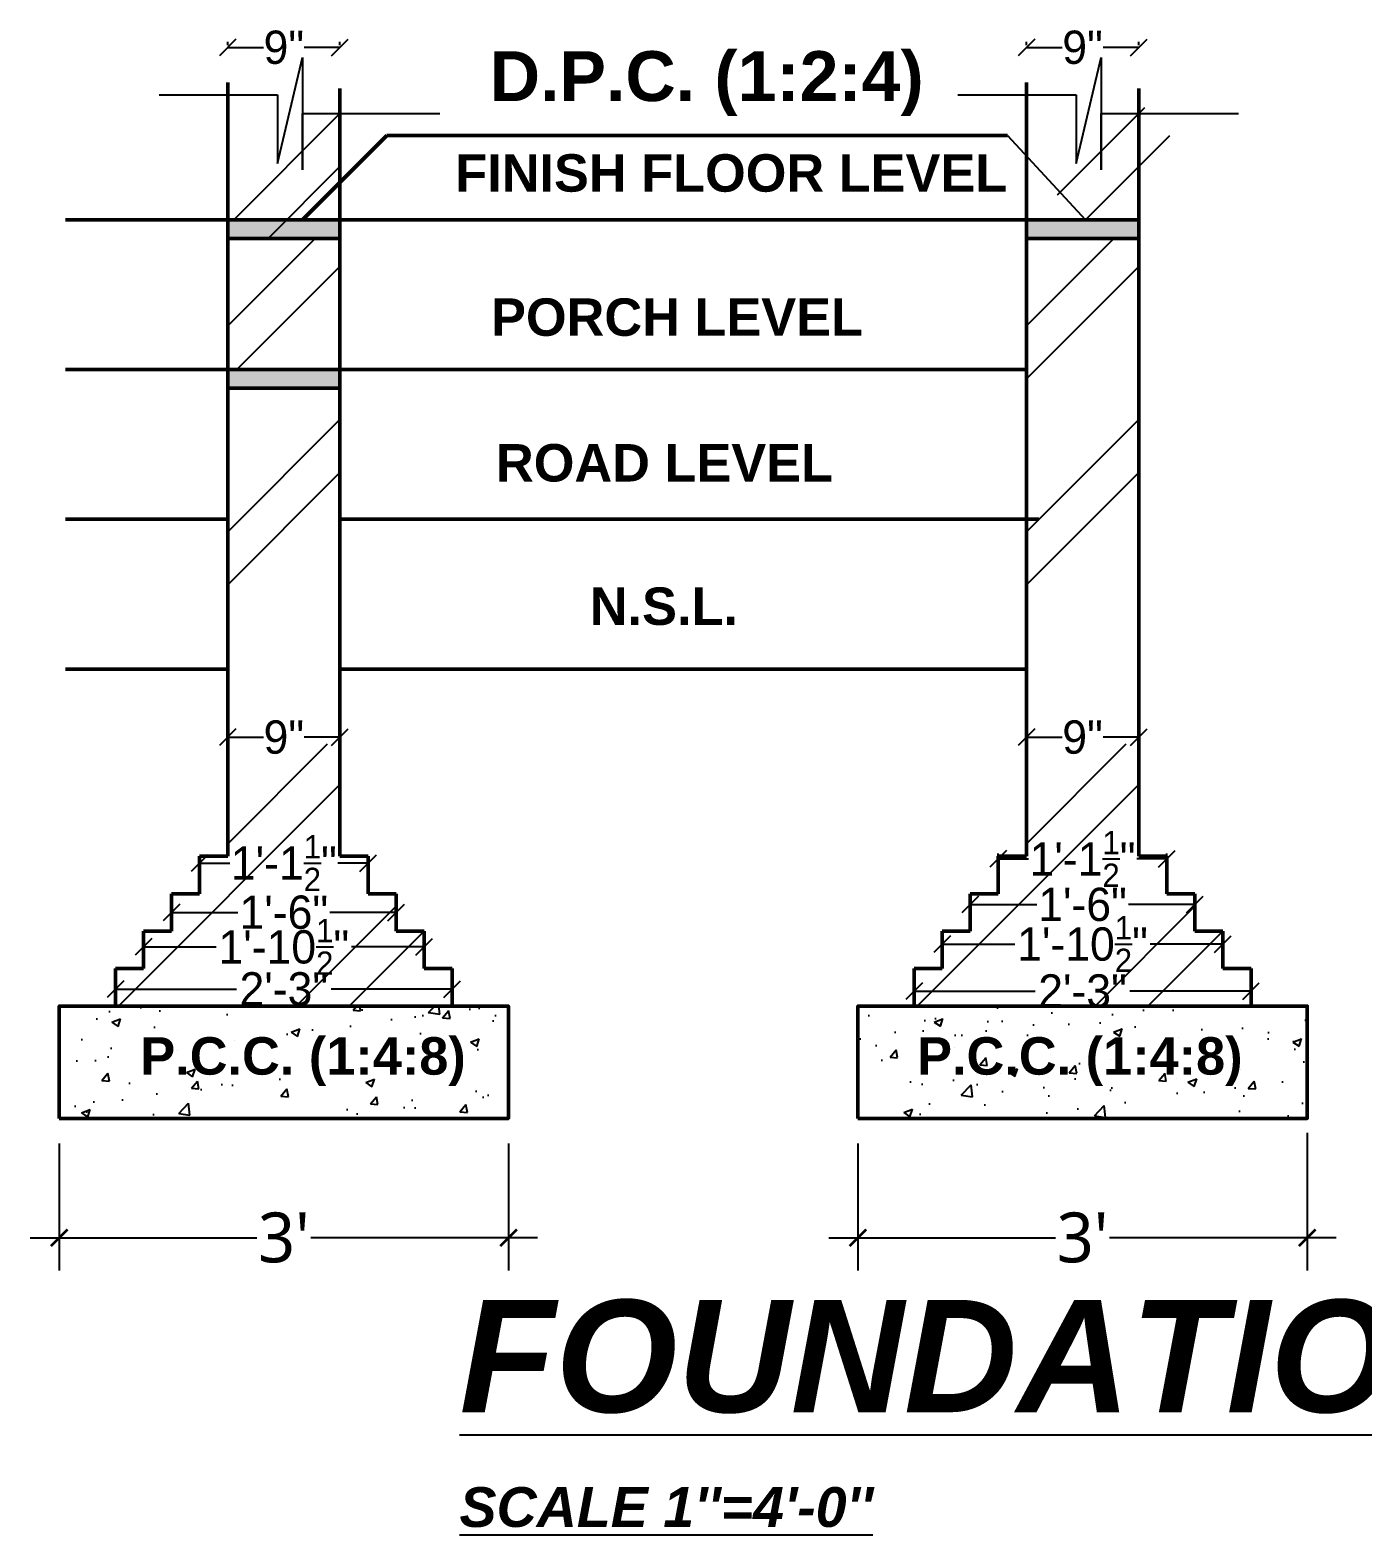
# Model space of a CAD drawing. Header units: millimetres. Extents: x -1636 to 265439, y -57189 to 32701.
# Drawn here: x 2850.5 to 3090.8, y 793.9 to 1065.2 of the extents above; entities that cross this region are included whole.
import ezdxf

# ---------------------------------------------------------------- set-up
doc = ezdxf.new("R2010")
doc.units = ezdxf.units.MM
for name, color, linetype in [('Dimensions', 7, 'Continuous'), ('Hatch', 22, 'Continuous'), ('Rechrge pit', 7, 'Continuous'), ('Text', 170, 'Continuous')]:
    doc.layers.add(name, color=color, linetype=linetype)
doc.layers.add('WALL', color=5, linetype='Continuous', lineweight=50)
doc.layers.add('WINDOW', color=2, linetype='Continuous', lineweight=25)
doc.styles.add('style1', font='trebucbd.ttf', dxfattribs={"height": 9})
doc.styles.add('style4', font='arial.ttf')
doc.dimstyles.get("Standard").update_dxf_attribs({"dimtxt": 9, "dimasz": 12, "dimexe": 2, "dimexo": 0.5, "dimgap": 0.09, "dimtad": 0, "dimtih": 1, "dimtoh": 1, "dimdec": 3, "dimzin": 0, "dimdsep": 46, "dimlunit": 4, "dimtxsty": 'Standard', "dimblk": 'OBLIQUE', "dimcen": 0.09, "dimadec": 0, "dimazin": 0, "dimtfac": 1, "dimtdec": 3, "dimtofl": 0, "dimtmove": 0, "dimatfit": 3, "dimldrblk": 'OBLIQUE', "dimfxl": 0, "dimtolj": 1, "dimtzin": 0, "dimarcsym": 0})
doc.dimstyles.new('style1', dxfattribs={"dimtxt": 9, "dimasz": 6.8125, "dimexe": 5.8675, "dimexo": 4.5625, "dimgap": 0.5625, "dimtad": 0, "dimdec": 1, "dimzin": 0, "dimdsep": 46, "dimlunit": 4, "dimtxsty": 'style1', "dimblk": 'ARCHTICK', "dimcen": 0.2775, "dimdle": 5.25, "dimclrd": 256, "dimazin": 0, "dimtfac": 1, "dimtdec": 1, "dimtofl": 0, "dimtmove": 1, "dimatfit": 3, "dimldrblk": 'ARCHTICK', "dimfxl": 0, "dimtolj": 1, "dimtzin": 0, "dimlwd": -1, "dimarcsym": 0})
pattern_1 = [(50, (9168.862, 91.049), (16.138354, -1.411923), [1.6875, -18.5625]), (355, (9168.862, 91.049), (-3.121905, 16.924323), [1.35, -14.85]), (100.4514, (9170.207, 90.931), (13.01646, 15.51239), [1.434154, -15.775698]), (46.1842, (9168.862, 95.549), (24.012924, -3.72418), [2.53125, -27.84375]), (96.6356, (9170.863, 95.238), (21.02991, 21.91765), [2.15123, -23.66354]), (351.1842, (9168.862, 95.549), (21.02989, 21.91767), [2.025, -22.275]), (21, (9171.112, 94.424), (13.43041, -9.058925), [1.6875, -18.5625]), (326, (9171.112, 94.424), (5.474595, 16.315876), [1.35, -14.85]), (71.4514, (9172.231, 93.669), (18.90501, 7.256936), [1.434154, -15.775698]), (37.5, (9168.862, 91.0486), (0.273597, 7.4901117), [0, -14.67, 0, -15.075, 0, -14.90625]), (7.5, (9168.862, 91.049), (5.919065, 8.874264), [0, -8.595, 0, -14.3325, 0, -5.68125]), (327.5, (9163.8444, 91.0486), (12.011005, -0.5074846), [0, -5.625, 0, -17.55, 0, -23.2875]), (317.5, (9161.594, 91.049), (13.121689, 2.252362), [0, -7.3125, 0, -11.655, 0, -16.5375])]

# ---------------------------------------------------------------- blocks, each defined once
blk = doc.blocks.new('_ArchTick')
at = {"color": 0, "linetype": 'ByBlock', "const_width": 0.15}
blk.add_lwpolyline([(-0.5, -0.5), (0.5, 0.5)], dxfattribs=at)
blk = doc.blocks.new('*D163')
at = {"layer": 'Defpoints', "color": 0, "ltscale": 22.5}
for p in [(3385.24, 3097.05), (3466.24, 3097.05), (3466.24, 3075.52)]:
    blk.add_point(p, dxfattribs=at)
at = {"layer": 'Dimensions', "color": 0, "lineweight": -2, "ltscale": 22.5}
for p, q in [((3385.24, 3092.49), (3385.24, 3069.65)), ((3466.24, 3092.49), (3466.24, 3069.65))]:
    blk.add_line(p, q, dxfattribs=at)
at = {"layer": 'Dimensions', "ltscale": 22.5}
for p, q in [((3379.99, 3075.52), (3420.86, 3075.52)), ((3471.49, 3075.52), (3430.62, 3075.52))]:
    blk.add_line(p, q, dxfattribs=at)
at = {"layer": 'Dimensions', "ltscale": 22.5, "xscale": 3, "yscale": 3, "zscale": 3, "rotation": 180}
blk.add_blockref('_ArchTick', (3385.24, 3075.52), dxfattribs=at)
at = {"layer": 'Dimensions', "ltscale": 22.5, "xscale": 3, "yscale": 3, "zscale": 3}
blk.add_blockref('_ArchTick', (3466.24, 3075.52), dxfattribs=at)
at = {"layer": 'Dimensions', "color": 0, "ltscale": 22.5, "insert": (3425.74, 3075.52), "char_height": 9, "attachment_point": 5, "style": 'style1'}
blk.add_mtext("\\A1;3'", dxfattribs=at)
blk = doc.blocks.new('*D164')
at = {"layer": 'Defpoints', "color": 0, "ltscale": 22.5}
for p in [(3610.24, 3099), (3529.24, 3097.05), (3610.24, 3075.52)]:
    blk.add_point(p, dxfattribs=at)
at = {"layer": 'Dimensions', "color": 0, "lineweight": -2, "ltscale": 22.5}
for p, q in [((3529.24, 3092.49), (3529.24, 3069.65)), ((3610.24, 3094.44), (3610.24, 3069.65))]:
    blk.add_line(p, q, dxfattribs=at)
at = {"layer": 'Dimensions', "ltscale": 22.5}
for p, q in [((3523.99, 3075.52), (3564.86, 3075.52)), ((3615.49, 3075.52), (3574.62, 3075.52))]:
    blk.add_line(p, q, dxfattribs=at)
at = {"layer": 'Dimensions', "ltscale": 22.5, "xscale": 3, "yscale": 3, "zscale": 3, "rotation": 180}
blk.add_blockref('_ArchTick', (3529.24, 3075.52), dxfattribs=at)
at = {"layer": 'Dimensions', "ltscale": 22.5, "xscale": 3, "yscale": 3, "zscale": 3}
blk.add_blockref('_ArchTick', (3610.24, 3075.52), dxfattribs=at)
at = {"layer": 'Dimensions', "color": 0, "ltscale": 22.5, "insert": (3569.74, 3075.52), "char_height": 9, "attachment_point": 5, "style": 'style1'}
blk.add_mtext("\\A1;3'", dxfattribs=at)
blk = doc.blocks.new('_Oblique')
at = {"color": 0, "linetype": 'ByBlock', "lineweight": -2}
blk.add_line((-0.5, -0.5), (0.5, 0.5), dxfattribs=at)
blk = doc.blocks.new('*D168')
at = {"layer": 'Defpoints', "color": 0}
for p in [(3435.86, 3165.74), (3415.61, 3165.67), (3435.86, 3165.67)]:
    blk.add_point(p, dxfattribs=at)
at = {"layer": 'Dimensions', "color": 0, "lineweight": -2}
for p, q in [((3415.61, 3166.17), (3415.61, 3166.74)), ((3415.61, 3165.74), (3422.05, 3165.74)), ((3435.86, 3165.74), (3429.43, 3165.74)), ((3435.86, 3166.17), (3435.86, 3166.74))]:
    blk.add_line(p, q, dxfattribs=at)
at = {"layer": 'Dimensions', "color": 0, "lineweight": -2, "xscale": 3, "yscale": 3, "zscale": 3, "rotation": 180}
blk.add_blockref('_Oblique', (3415.61, 3165.74), dxfattribs=at)
at = {"layer": 'Dimensions', "color": 0, "lineweight": -2, "xscale": 3, "yscale": 3, "zscale": 3}
blk.add_blockref('_Oblique', (3435.86, 3165.74), dxfattribs=at)
at = {"layer": 'Dimensions', "color": 0, "insert": (3425.74, 3165.74), "char_height": 9, "attachment_point": 5}
blk.add_mtext('\\A1;{\\H0.6667x;9"}', dxfattribs=at)
blk = doc.blocks.new('*D169')
at = {"layer": 'Defpoints', "color": 0}
for p in [(3410.55, 3142.99), (3440.92, 3143.06), (3440.92, 3142.99)]:
    blk.add_point(p, dxfattribs=at)
at = {"layer": 'Dimensions', "color": 0, "lineweight": -2}
for p, q in [((3410.55, 3143.49), (3410.55, 3144.06)), ((3440.92, 3143.49), (3440.92, 3144.06)), ((3410.55, 3143.06), (3415.98, 3143.06)), ((3440.92, 3143.06), (3435.5, 3143.06))]:
    blk.add_line(p, q, dxfattribs=at)
at = {"layer": 'Dimensions', "color": 0, "lineweight": -2, "xscale": 3, "yscale": 3, "zscale": 3, "rotation": 180}
blk.add_blockref('_Oblique', (3410.55, 3143.06), dxfattribs=at)
at = {"layer": 'Dimensions', "color": 0, "lineweight": -2, "xscale": 3, "yscale": 3, "zscale": 3}
blk.add_blockref('_Oblique', (3440.92, 3143.06), dxfattribs=at)
at = {"layer": 'Dimensions', "color": 0, "insert": (3425.74, 3143.06), "char_height": 9, "attachment_point": 5}
blk.add_mtext('\\A1;{\\H0.6667x;1\'-1\\H0.7x;\\S1/2;\\H1.429x;"}', dxfattribs=at)
blk = doc.blocks.new('*D170')
at = {"layer": 'Defpoints', "color": 0}
for p in [(3405.49, 3134.17), (3445.99, 3134.24), (3445.99, 3134.17)]:
    blk.add_point(p, dxfattribs=at)
at = {"layer": 'Dimensions', "color": 0, "lineweight": -2}
for p, q in [((3405.49, 3134.67), (3405.49, 3135.17)), ((3405.49, 3134.17), (3417.47, 3134.17)), ((3445.99, 3134.17), (3434.01, 3134.17)), ((3445.99, 3133.74), (3445.99, 3133.17))]:
    blk.add_line(p, q, dxfattribs=at)
at = {"layer": 'Dimensions', "color": 0, "lineweight": -2, "xscale": 3, "yscale": 3, "zscale": 3, "rotation": 180}
blk.add_blockref('_Oblique', (3405.49, 3134.17), dxfattribs=at)
at = {"layer": 'Dimensions', "color": 0, "lineweight": -2, "xscale": 3, "yscale": 3, "zscale": 3}
blk.add_blockref('_Oblique', (3445.99, 3134.17), dxfattribs=at)
at = {"layer": 'Dimensions', "color": 0, "insert": (3425.74, 3134.17), "char_height": 9, "attachment_point": 5}
blk.add_mtext('\\A1;{\\H0.6667x;1\'-6"}', dxfattribs=at)
blk = doc.blocks.new('*D171')
at = {"layer": 'Defpoints', "color": 0}
for p in [(3400.42, 3127.9), (3451.05, 3127.96), (3451.05, 3127.9)]:
    blk.add_point(p, dxfattribs=at)
at = {"layer": 'Dimensions', "color": 0, "lineweight": -2}
for p, q in [((3400.42, 3128.4), (3400.42, 3128.96)), ((3400.42, 3127.96), (3413.55, 3127.96)), ((3451.05, 3127.96), (3437.92, 3127.96)), ((3451.05, 3128.4), (3451.05, 3128.96))]:
    blk.add_line(p, q, dxfattribs=at)
at = {"layer": 'Dimensions', "color": 0, "lineweight": -2, "xscale": 3, "yscale": 3, "zscale": 3, "rotation": 180}
blk.add_blockref('_Oblique', (3400.42, 3127.96), dxfattribs=at)
at = {"layer": 'Dimensions', "color": 0, "lineweight": -2, "xscale": 3, "yscale": 3, "zscale": 3}
blk.add_blockref('_Oblique', (3451.05, 3127.96), dxfattribs=at)
at = {"layer": 'Dimensions', "color": 0, "insert": (3425.74, 3127.96), "char_height": 9, "attachment_point": 5}
blk.add_mtext('\\A1;{\\H0.6667x;1\'-10\\H0.7x;\\S1/2;\\H1.429x;"}', dxfattribs=at)
blk = doc.blocks.new('*D172')
at = {"layer": 'Defpoints', "color": 0}
for p in [(3395.36, 3120.35), (3456.11, 3120.35), (3456.11, 3120.35)]:
    blk.add_point(p, dxfattribs=at)
at = {"layer": 'Dimensions', "color": 0, "lineweight": -2}
for p, q in [((3395.36, 3120.85), (3395.36, 3121.35)), ((3395.36, 3120.35), (3417.2, 3120.35)), ((3456.11, 3120.35), (3434.27, 3120.35)), ((3456.11, 3120.85), (3456.11, 3121.35))]:
    blk.add_line(p, q, dxfattribs=at)
at = {"layer": 'Dimensions', "color": 0, "lineweight": -2, "xscale": 3, "yscale": 3, "zscale": 3, "rotation": 180}
blk.add_blockref('_Oblique', (3395.36, 3120.35), dxfattribs=at)
at = {"layer": 'Dimensions', "color": 0, "lineweight": -2, "xscale": 3, "yscale": 3, "zscale": 3}
blk.add_blockref('_Oblique', (3456.11, 3120.35), dxfattribs=at)
at = {"layer": 'Dimensions', "color": 0, "insert": (3425.74, 3120.35), "char_height": 9, "attachment_point": 5}
blk.add_mtext('\\A1;{\\H0.6667x;2\'-3"}', dxfattribs=at)
blk = doc.blocks.new('*D173')
at = {"layer": 'Defpoints', "color": 0}
for p in [(3415.61, 3290.03), (3435.86, 3290.09), (3435.86, 3290.03)]:
    blk.add_point(p, dxfattribs=at)
at = {"layer": 'Dimensions', "color": 0, "lineweight": -2}
for p, q in [((3415.61, 3290.53), (3415.61, 3291.09)), ((3435.86, 3290.53), (3435.86, 3291.09)), ((3415.61, 3290.09), (3422.05, 3290.09)), ((3435.86, 3290.09), (3429.43, 3290.09))]:
    blk.add_line(p, q, dxfattribs=at)
at = {"layer": 'Dimensions', "color": 0, "lineweight": -2, "xscale": 3, "yscale": 3, "zscale": 3, "rotation": 180}
blk.add_blockref('_Oblique', (3415.61, 3290.09), dxfattribs=at)
at = {"layer": 'Dimensions', "color": 0, "lineweight": -2, "xscale": 3, "yscale": 3, "zscale": 3}
blk.add_blockref('_Oblique', (3435.86, 3290.09), dxfattribs=at)
at = {"layer": 'Dimensions', "color": 0, "insert": (3425.74, 3290.09), "char_height": 9, "attachment_point": 5}
blk.add_mtext('\\A1;{\\H0.6667x;9"}', dxfattribs=at)
blk = doc.blocks.new('*D174')
at = {"layer": 'Defpoints', "color": 0}
for p in [(3579.86, 3165.74), (3559.61, 3165.67), (3579.86, 3165.67)]:
    blk.add_point(p, dxfattribs=at)
at = {"layer": 'Dimensions', "color": 0, "lineweight": -2}
for p, q in [((3559.61, 3166.17), (3559.61, 3166.74)), ((3559.61, 3165.74), (3566.05, 3165.74)), ((3579.86, 3165.74), (3573.43, 3165.74)), ((3579.86, 3166.17), (3579.86, 3166.74))]:
    blk.add_line(p, q, dxfattribs=at)
at = {"layer": 'Dimensions', "color": 0, "lineweight": -2, "xscale": 3, "yscale": 3, "zscale": 3, "rotation": 180}
blk.add_blockref('_Oblique', (3559.61, 3165.74), dxfattribs=at)
at = {"layer": 'Dimensions', "color": 0, "lineweight": -2, "xscale": 3, "yscale": 3, "zscale": 3}
blk.add_blockref('_Oblique', (3579.86, 3165.74), dxfattribs=at)
at = {"layer": 'Dimensions', "color": 0, "insert": (3569.74, 3165.74), "char_height": 9, "attachment_point": 5}
blk.add_mtext('\\A1;{\\H0.6667x;9"}', dxfattribs=at)
blk = doc.blocks.new('*D175')
at = {"layer": 'Defpoints', "color": 0}
for p in [(3554.55, 3143.74), (3584.92, 3143.81), (3584.92, 3143.74)]:
    blk.add_point(p, dxfattribs=at)
at = {"layer": 'Dimensions', "color": 0, "lineweight": -2}
for p, q in [((3554.55, 3144.24), (3554.55, 3144.81)), ((3584.92, 3144.24), (3584.92, 3144.81)), ((3554.55, 3143.81), (3559.98, 3143.81)), ((3584.92, 3143.81), (3579.5, 3143.81))]:
    blk.add_line(p, q, dxfattribs=at)
at = {"layer": 'Dimensions', "color": 0, "lineweight": -2, "xscale": 3, "yscale": 3, "zscale": 3, "rotation": 180}
blk.add_blockref('_Oblique', (3554.55, 3143.81), dxfattribs=at)
at = {"layer": 'Dimensions', "color": 0, "lineweight": -2, "xscale": 3, "yscale": 3, "zscale": 3}
blk.add_blockref('_Oblique', (3584.92, 3143.81), dxfattribs=at)
at = {"layer": 'Dimensions', "color": 0, "insert": (3569.74, 3143.81), "char_height": 9, "attachment_point": 5}
blk.add_mtext('\\A1;{\\H0.6667x;1\'-1\\H0.7x;\\S1/2;\\H1.429x;"}', dxfattribs=at)
blk = doc.blocks.new('*D176')
at = {"layer": 'Defpoints', "color": 0}
for p in [(3549.49, 3135.58), (3589.99, 3135.65), (3589.99, 3135.58)]:
    blk.add_point(p, dxfattribs=at)
at = {"layer": 'Dimensions', "color": 0, "lineweight": -2}
for p, q in [((3549.49, 3136.08), (3549.49, 3136.58)), ((3549.49, 3135.58), (3561.47, 3135.58)), ((3589.99, 3135.58), (3578.01, 3135.58)), ((3589.99, 3135.15), (3589.99, 3134.58))]:
    blk.add_line(p, q, dxfattribs=at)
at = {"layer": 'Dimensions', "color": 0, "lineweight": -2, "xscale": 3, "yscale": 3, "zscale": 3, "rotation": 180}
blk.add_blockref('_Oblique', (3549.49, 3135.58), dxfattribs=at)
at = {"layer": 'Dimensions', "color": 0, "lineweight": -2, "xscale": 3, "yscale": 3, "zscale": 3}
blk.add_blockref('_Oblique', (3589.99, 3135.58), dxfattribs=at)
at = {"layer": 'Dimensions', "color": 0, "insert": (3569.74, 3135.58), "char_height": 9, "attachment_point": 5}
blk.add_mtext('\\A1;{\\H0.6667x;1\'-6"}', dxfattribs=at)
blk = doc.blocks.new('*D177')
at = {"layer": 'Defpoints', "color": 0}
for p in [(3544.42, 3128.41), (3595.05, 3128.47), (3595.05, 3128.41)]:
    blk.add_point(p, dxfattribs=at)
at = {"layer": 'Dimensions', "color": 0, "lineweight": -2}
for p, q in [((3544.42, 3128.91), (3544.42, 3129.47)), ((3544.42, 3128.47), (3557.55, 3128.47)), ((3595.05, 3128.47), (3581.92, 3128.47)), ((3595.05, 3128.91), (3595.05, 3129.47))]:
    blk.add_line(p, q, dxfattribs=at)
at = {"layer": 'Dimensions', "color": 0, "lineweight": -2, "xscale": 3, "yscale": 3, "zscale": 3, "rotation": 180}
blk.add_blockref('_Oblique', (3544.42, 3128.47), dxfattribs=at)
at = {"layer": 'Dimensions', "color": 0, "lineweight": -2, "xscale": 3, "yscale": 3, "zscale": 3}
blk.add_blockref('_Oblique', (3595.05, 3128.47), dxfattribs=at)
at = {"layer": 'Dimensions', "color": 0, "insert": (3569.74, 3128.47), "char_height": 9, "attachment_point": 5}
blk.add_mtext('\\A1;{\\H0.6667x;1\'-10\\H0.7x;\\S1/2;\\H1.429x;"}', dxfattribs=at)
blk = doc.blocks.new('*D178')
at = {"layer": 'Defpoints', "color": 0}
for p in [(3539.36, 3119.97), (3600.11, 3119.97), (3600.11, 3119.97)]:
    blk.add_point(p, dxfattribs=at)
at = {"layer": 'Dimensions', "color": 0, "lineweight": -2}
for p, q in [((3539.36, 3120.47), (3539.36, 3120.97)), ((3539.36, 3119.97), (3561.2, 3119.97)), ((3600.11, 3119.97), (3578.27, 3119.97)), ((3600.11, 3120.47), (3600.11, 3120.97))]:
    blk.add_line(p, q, dxfattribs=at)
at = {"layer": 'Dimensions', "color": 0, "lineweight": -2, "xscale": 3, "yscale": 3, "zscale": 3, "rotation": 180}
blk.add_blockref('_Oblique', (3539.36, 3119.97), dxfattribs=at)
at = {"layer": 'Dimensions', "color": 0, "lineweight": -2, "xscale": 3, "yscale": 3, "zscale": 3}
blk.add_blockref('_Oblique', (3600.11, 3119.97), dxfattribs=at)
at = {"layer": 'Dimensions', "color": 0, "insert": (3569.74, 3119.97), "char_height": 9, "attachment_point": 5}
blk.add_mtext('\\A1;{\\H0.6667x;2\'-3"}', dxfattribs=at)
blk = doc.blocks.new('*D179')
at = {"layer": 'Defpoints', "color": 0}
for p in [(3559.61, 3290.03), (3579.86, 3290.09), (3579.86, 3290.03)]:
    blk.add_point(p, dxfattribs=at)
at = {"layer": 'Dimensions', "color": 0, "lineweight": -2}
for p, q in [((3559.61, 3290.53), (3559.61, 3291.09)), ((3579.86, 3290.53), (3579.86, 3291.09)), ((3559.61, 3290.09), (3566.05, 3290.09)), ((3579.86, 3290.09), (3573.43, 3290.09))]:
    blk.add_line(p, q, dxfattribs=at)
at = {"layer": 'Dimensions', "color": 0, "lineweight": -2, "xscale": 3, "yscale": 3, "zscale": 3, "rotation": 180}
blk.add_blockref('_Oblique', (3559.61, 3290.09), dxfattribs=at)
at = {"layer": 'Dimensions', "color": 0, "lineweight": -2, "xscale": 3, "yscale": 3, "zscale": 3}
blk.add_blockref('_Oblique', (3579.86, 3290.09), dxfattribs=at)
at = {"layer": 'Dimensions', "color": 0, "insert": (3569.74, 3290.09), "char_height": 9, "attachment_point": 5}
blk.add_mtext('\\A1;{\\H0.6667x;9"}', dxfattribs=at)
blk = doc.blocks.new('*U167')
at = {"layer": 'Hatch'}
h = blk.add_hatch(color=8, dxfattribs=at)
h.paths.add_polyline_path([(3435.8619, 3259.0486), (3415.6119, 3259.0486), (3415.6119, 3255.6736), (3435.8619, 3255.6736)])
h.paths.add_polyline_path([(3435.8619, 3232.0486), (3415.6119, 3232.0486), (3415.6119, 3228.6736), (3435.8619, 3228.6736)])
blk.add_hatch(color=8, dxfattribs=at).paths.add_polyline_path([(3579.8619, 3255.6736), (3579.8619, 3259.0486), (3559.6119, 3259.0486), (3559.6119, 3255.6736)])
h = blk.add_hatch(dxfattribs=at)
h.set_pattern_fill('AR-CONC', color=8, scale=2.25, style=0)
h.set_pattern_definition(pattern_1)
h.paths.add_polyline_path([(3466.2369, 3097.0486), (3466.2369, 3117.2986), (3385.2369, 3117.2986), (3385.2369, 3097.0486)])
h = blk.add_hatch(dxfattribs=at)
h.set_pattern_fill('AR-CONC', color=8, scale=2.25, style=0)
h.set_pattern_definition(pattern_1)
h.paths.add_polyline_path([(3610.2369, 3097.0486), (3610.2369, 3117.2986), (3529.2369, 3117.2986), (3529.2369, 3097.0486)])
at = {"layer": 'Hatch', "ltscale": 22.5}
for p, q in [((3424.6119, 3269.1736), (3429.1119, 3288.2986)), ((3429.1119, 3288.2986), (3429.1119, 3268.0486)), ((3568.6119, 3269.1736), (3573.1119, 3288.2986)), ((3573.1119, 3288.2986), (3573.1119, 3268.0486)), ((3403.2369, 3281.5486), (3424.6119, 3281.5486)), ((3424.6119, 3281.5486), (3424.6119, 3269.1736)), ((3547.2369, 3281.5486), (3568.6119, 3281.5486)), ((3568.6119, 3281.5486), (3568.6119, 3269.1736)), ((3416.7369, 3259.0486), (3435.8619, 3278.1736)), ((3429.1119, 3268.0486), (3429.1119, 3278.1736)), ((3429.1119, 3278.1736), (3453.8619, 3278.1736)), ((3565.2369, 3263.5486), (3580.9869, 3279.2986)), ((3573.1119, 3278.1736), (3597.8619, 3278.1736)), ((3573.1119, 3268.0486), (3573.1119, 3278.1736)), ((3570.2828, 3259.0486), (3585.4869, 3274.2527)), ((3422.9078, 3255.6736), (3435.8619, 3268.6277)), ((3415.6119, 3239.9236), (3431.3619, 3255.6736)), ((3559.6119, 3239.9236), (3575.3619, 3255.6736)), ((3417.2828, 3232.0486), (3435.8619, 3250.6277)), ((3559.6119, 3230.3777), (3579.8619, 3250.6277)), ((3415.6119, 3202.7986), (3435.8619, 3223.0486)), ((3559.6119, 3202.7986), (3579.8619, 3223.0486)), ((3415.6119, 3193.2527), (3435.8619, 3213.5027)), ((3559.6119, 3193.2527), (3579.8619, 3213.5027)), ((3415.6119, 3146.5486), (3433.6119, 3164.5486)), ((3559.6119, 3146.5486), (3577.6119, 3164.5486)), ((3395.9078, 3117.2986), (3435.8619, 3157.2527)), ((3539.9078, 3117.2986), (3579.8619, 3157.2527)), ((3427.9869, 3117.2986), (3445.9869, 3135.2986)), ((3571.9869, 3117.2986), (3589.9869, 3135.2986)), ((3437.5328, 3117.2986), (3451.0328, 3130.7986)), ((3581.5328, 3117.2986), (3595.0328, 3130.7986))]:
    blk.add_line(p, q, dxfattribs=at)
at = {"layer": 'Hatch', "color": 8}
blk.add_line((3556.2369, 3274.2361), (3570.2828, 3259.0486), dxfattribs=at)
at = {"layer": 'WALL', "ltscale": 22.5}
for p, q in [((3415.6119, 3144.2986), (3415.6119, 3283.7986)), ((3435.8619, 3144.2986), (3435.8619, 3282.6736)), ((3559.6119, 3144.2986), (3559.6119, 3283.7986)), ((3579.8619, 3144.2986), (3579.8619, 3282.6736)), ((3429.1119, 3259.0486), (3444.2994, 3274.2361)), ((3444.2994, 3274.2361), (3556.2369, 3274.2361)), ((3386.3619, 3259.0486), (3435.8619, 3259.0486)), ((3435.8619, 3259.0486), (3579.8619, 3259.0486)), ((3415.6119, 3255.6736), (3435.8619, 3255.6736)), ((3559.6119, 3255.6736), (3579.8619, 3255.6736)), ((3386.3619, 3232.0486), (3435.8619, 3232.0486)), ((3435.8619, 3232.0486), (3559.6119, 3232.0486)), ((3415.6119, 3228.6736), (3435.8619, 3228.6736)), ((3386.3619, 3205.0486), (3415.6119, 3205.0486)), ((3435.8619, 3205.0486), (3561.8619, 3205.0486)), ((3386.3619, 3178.0486), (3415.6119, 3178.0486)), ((3435.8619, 3178.0486), (3559.6119, 3178.0486)), ((3410.5494, 3144.2986), (3415.6119, 3144.2986)), ((3410.5494, 3137.5486), (3410.5494, 3144.2986)), ((3440.9244, 3144.2986), (3435.8619, 3144.2986)), ((3440.9244, 3137.5486), (3440.9244, 3144.2986)), ((3554.5494, 3137.5486), (3554.5494, 3144.2986)), ((3554.5494, 3144.2986), (3559.6119, 3144.2986)), ((3584.9244, 3144.2986), (3579.8619, 3144.2986)), ((3584.9244, 3137.5486), (3584.9244, 3144.2986)), ((3405.4869, 3130.7986), (3405.4869, 3137.5486)), ((3405.4869, 3137.5486), (3410.5494, 3137.5486)), ((3445.9869, 3137.5486), (3440.9244, 3137.5486)), ((3445.9869, 3130.7986), (3445.9869, 3137.5486)), ((3549.4869, 3137.5486), (3554.5494, 3137.5486)), ((3549.4869, 3130.7986), (3549.4869, 3137.5486)), ((3589.9869, 3137.5486), (3584.9244, 3137.5486)), ((3589.9869, 3130.7986), (3589.9869, 3137.5486)), ((3400.4244, 3130.7986), (3405.4869, 3130.7986)), ((3400.4244, 3124.0486), (3400.4244, 3130.7986)), ((3451.0494, 3130.7986), (3445.9869, 3130.7986)), ((3451.0494, 3124.0486), (3451.0494, 3130.7986)), ((3544.4244, 3124.0486), (3544.4244, 3130.7986)), ((3544.4244, 3130.7986), (3549.4869, 3130.7986)), ((3595.0494, 3130.7986), (3589.9869, 3130.7986)), ((3595.0494, 3124.0486), (3595.0494, 3130.7986)), ((3395.3619, 3124.0486), (3400.4244, 3124.0486)), ((3395.3619, 3117.2986), (3395.3619, 3124.0486)), ((3456.1119, 3124.0486), (3451.0494, 3124.0486)), ((3456.1119, 3117.2986), (3456.1119, 3124.0486)), ((3539.3619, 3117.2986), (3539.3619, 3124.0486)), ((3539.3619, 3124.0486), (3544.4244, 3124.0486)), ((3600.1119, 3124.0486), (3595.0494, 3124.0486)), ((3600.1119, 3117.2986), (3600.1119, 3124.0486))]:
    blk.add_line(p, q, dxfattribs=at)
for points in [[(3385.2369, 3097.0486), (3466.2369, 3097.0486), (3466.2369, 3117.2986), (3385.2369, 3117.2986)], [(3529.2369, 3097.0486), (3610.2369, 3097.0486), (3610.2369, 3117.2986), (3529.2369, 3117.2986)]]:
    blk.add_lwpolyline(points, close=True, dxfattribs=at)
at = {"layer": 'Text', "ltscale": 22.5, "insert": (3457.4047, 3064.3217), "char_height": 20.25, "width": 337.85, "attachment_point": 1, "style": 'style4'}
blk.add_mtext("{\\fArial|b1|i1|c0|p34;\\LFOUNDATION DETAIL\\P\\H0.3542x;SCALE 1''=4'-0''}", dxfattribs=at)
at = {"layer": 'WALL', "ltscale": 22.5, "attachment_point": 1, "style": 'style4'}
for s, insert, char_height, width in [('{\\fArial|b1|i0|c0|p34;\\C11;D.P.C. (1:2:4)\\fArial|b0|i0|c186|p34;\\C256;}', (3462.8619, 3289.4236), 9, 325.62), ('{\\fArial|b1|i0|c0|p34;\\C11;FINISH FLOOR LEVEL\\fArial|b0|i0|c186|p34;\\C256;}', (3456.6341, 3270.8442), 6.75, 325.62), ('{\\fArial|b1|i0|c0|p34;\\C11;PORCH LEVEL\\fArial|b0|i0|c186|p34;\\C256;}', (3463.097, 3244.8607), 6.75, 325.62), ('{\\fArial|b1|i0|c0|p34;\\C11;ROAD LEVEL\\fArial|b0|i0|c186|p34;\\C256;}', (3463.9869, 3218.5962), 6.75, 325.62), ('{\\fArial|b1|i0|c0|p34;\\C11;N.S.L.\\fArial|b0|i0|c186|p34;\\C256;}', (3480.8998, 3192.7482), 6.75, 325.62), ('{\\fArial|b1|i0|c0|p34;\\C11;P.C.C. (1:4:8)\\fArial|b0|i0|c186|p34;\\C256;}', (3399.8619, 3111.6736), 6.75, 62.703686), ('{\\fArial|b1|i0|c0|p34;\\C11;P.C.C. (1:4:8)\\fArial|b0|i0|c186|p34;\\C256;}', (3539.9142, 3111.6736), 6.75, 62.703686)]:
    blk.add_mtext(s, dxfattribs=dict(at, insert=insert, char_height=char_height, width=width))
at = {"layer": 'Dimensions'}
for base, p1, p2, text, picture, middle in [((3435.8619, 3290.0932), (3415.6119, 3290.0307), (3435.8619, 3290.0307), '{\\H0.6667x;9"}', '*D173', (3425.7369, 3290.0932)), ((3579.8619, 3290.0932), (3559.6119, 3290.0307), (3579.8619, 3290.0307), '{\\H0.6667x;9"}', '*D179', (3569.7369, 3290.0932)), ((3435.8619, 3165.7361), (3415.6119, 3165.6736), (3435.8619, 3165.6736), '{\\H0.6667x;9"}', '*D168', (3425.7369, 3165.7361)), ((3579.8619, 3165.7361), (3559.6119, 3165.6736), (3579.8619, 3165.6736), '{\\H0.6667x;9"}', '*D174', (3569.7369, 3165.7361)), ((3584.9244, 3143.8066), (3554.5494, 3143.7441), (3584.9244, 3143.7441), '{\\H0.6667x;1\'-1\\H0.7x;\\S1/2;\\H1.429x;"}', '*D175', (3569.7369, 3143.8066)), ((3440.9244, 3143.0573), (3410.5494, 3142.9948), (3440.9244, 3142.9948), '{\\H0.6667x;1\'-1\\H0.7x;\\S1/2;\\H1.429x;"}', '*D169', (3425.7369, 3143.0573)), ((3589.9869, 3135.5839), (3549.4869, 3135.5839), (3589.9869, 3135.6464), '{\\H0.6667x;1\'-6"}', '*D176', (3569.7369, 3135.5839)), ((3445.9869, 3134.1736), (3405.4869, 3134.1736), (3445.9869, 3134.2361), '{\\H0.6667x;1\'-6"}', '*D170', (3425.7369, 3134.1736)), ((3451.0494, 3127.9641), (3400.4244, 3127.9016), (3451.0494, 3127.9016), '{\\H0.6667x;1\'-10\\H0.7x;\\S1/2;\\H1.429x;"}', '*D171', (3425.7369, 3127.9641)), ((3595.0494, 3128.4733), (3544.4244, 3128.4108), (3595.0494, 3128.4108), '{\\H0.6667x;1\'-10\\H0.7x;\\S1/2;\\H1.429x;"}', '*D177', (3569.7369, 3128.4733)), ((3456.1119, 3120.355), (3395.3619, 3120.355), (3456.1119, 3120.355), '{\\H0.6667x;2\'-3"}', '*D172', (3425.7369, 3120.355)), ((3600.1119, 3119.9685), (3539.3619, 3119.9685), (3600.1119, 3119.9685), '{\\H0.6667x;2\'-3"}', '*D178', (3569.7369, 3119.9685))]:
    dim = blk.add_linear_dim(base=base, p1=p1, p2=p2, text=text, dimstyle='Standard', override={"dimasz": 3, "dimexe": 1}, dxfattribs=at)
    dim.commit()
    dim.dimension.update_dxf_attribs({"geometry": picture, "text_midpoint": middle})
at = {"layer": 'Dimensions', "ltscale": 22.5}
for base, p1, p2, picture, middle in [((3610.2369, 3075.5211), (3529.2369, 3097.0486), (3610.2369, 3099.0044), '*D164', (3569.7369, 3075.5211)), ((3466.2369, 3075.5211), (3385.2369, 3097.0486), (3466.2369, 3097.0486), '*D163', (3425.7369, 3075.5211))]:
    dim = blk.add_linear_dim(base=base, p1=p1, p2=p2, text="3'", dimstyle='style1', override={"dimtxt": 3, "dimasz": 3}, dxfattribs=at)
    dim.commit()
    dim.dimension.update_dxf_attribs({"geometry": picture, "text_midpoint": middle})
blk = doc.blocks.new('A$Cc0e54220')
at = {"layer": 'WINDOW'}
blk.add_blockref('*U167', (-3379.99, -3021.5), dxfattribs=at)
blk = doc.blocks.new('A$C8a083e96')
blk.add_blockref('A$Cc0e54220', (0, 0))
blk = doc.blocks.new('224')
blk.add_blockref('A$C8a083e96', (2850.54, 793.44))

msp = doc.modelspace()

# ---------------------------------------------------------------- block references
at = {"layer": 'Rechrge pit'}
msp.add_blockref('224', (0, 0), dxfattribs=at)

doc.saveas('drawing.dxf')
